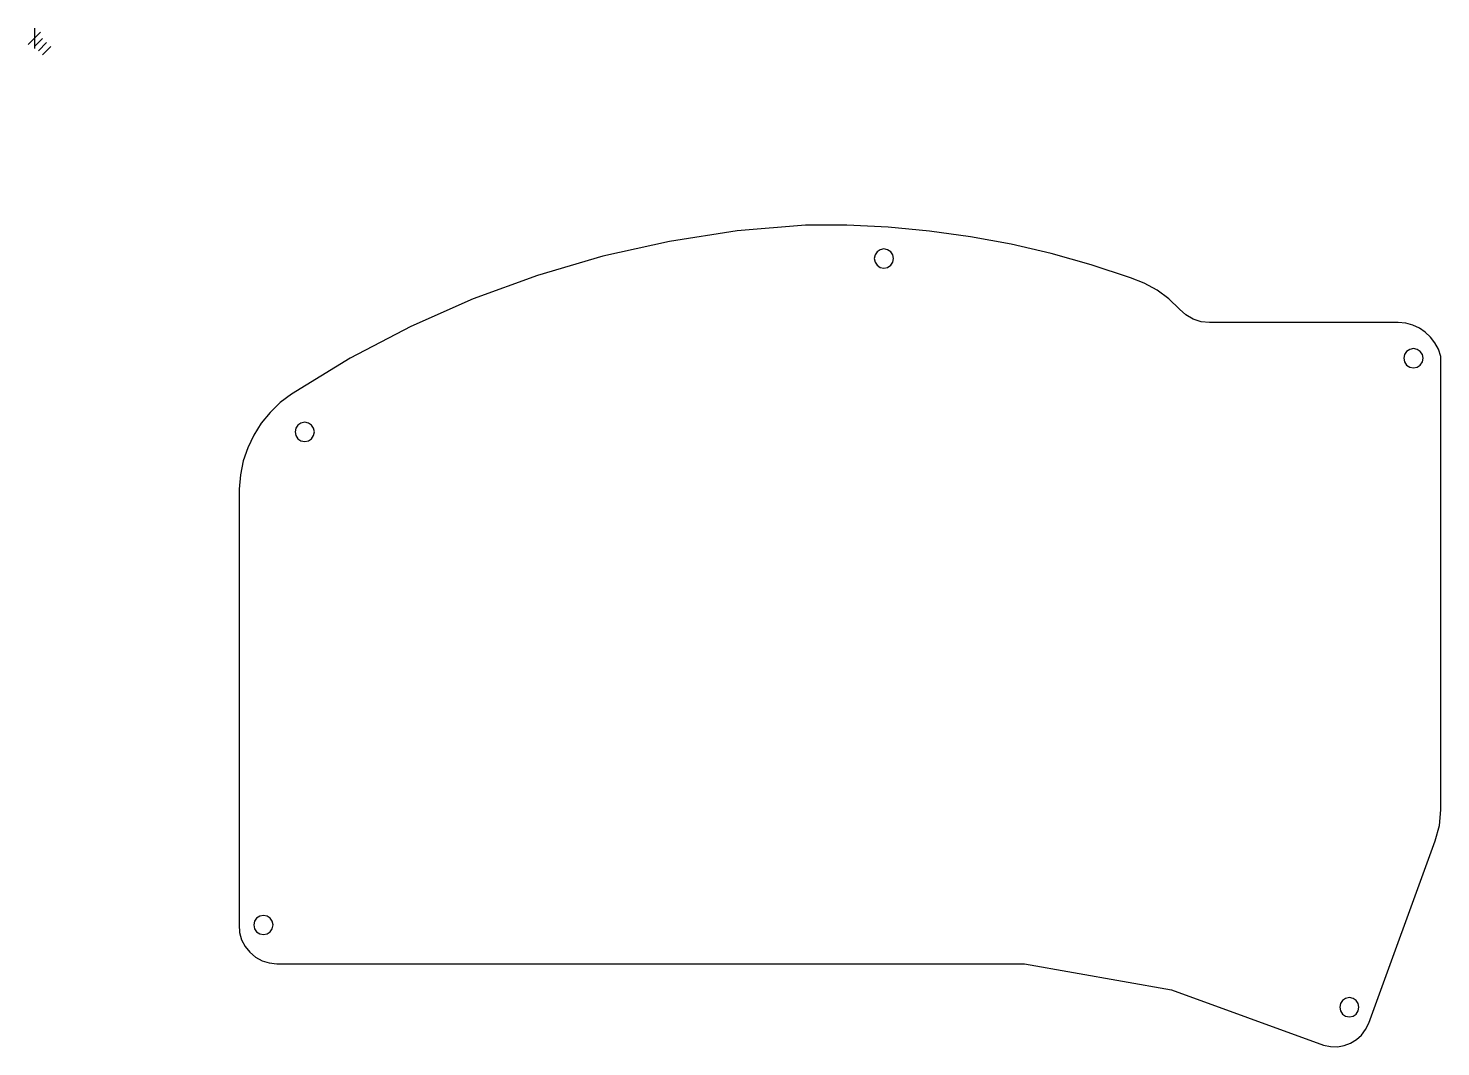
# Model space of a CAD drawing. Extents: x -1 to 182, y 166 to 298.
import ezdxf

# ---------------------------------------------------------------- set-up
doc = ezdxf.new("R2010")
doc.units = 0

msp = doc.modelspace()

# ---------------------------------------------------------------- linework, layer by layer
at = {"layer": 'Layer 1'}
for p, q in [((0.793749, 297.794), (-0.793749, 296.206)), ((0, 298.323), (0, 295.677)), ((1.05833, 297), (0, 295.94167)), ((1.5875, 296.471), (0.52917, 295.41267)), ((2.11666, 295.942), (1.05833, 294.88367)), ((91.154482, 272.026557), (82.380918, 270.676135)), ((100.02733, 272.79582), (91.154482, 272.026557)), ((105.402006, 272.777741), (100.02733, 272.79582)), ((110.762248, 272.518), (105.402006, 272.777741)), ((116.100008, 272.017904), (110.762248, 272.518)), ((121.40724, 271.278758), (116.100008, 272.017904)), ((126.675895, 270.301868), (121.40724, 271.278758)), ((82.380918, 270.676135), (73.734257, 268.753635)), ((109.304362, 269.336597), (109.036247, 268.940421)), ((109.701296, 269.603591), (109.304362, 269.336597)), ((110.186995, 269.701464), (109.701296, 269.603591)), ((110.672694, 269.603591), (110.186995, 269.701464)), ((111.069628, 269.336597), (110.672694, 269.603591)), ((111.337743, 268.940421), (111.069628, 269.336597)), ((131.897926, 269.088539), (126.675895, 270.301868)), ((73.734257, 268.753635), (65.242117, 266.268139)), ((109.036247, 268.940421), (108.937, 268.455)), ((108.937, 268.455), (109.036247, 267.969579)), ((108.937, 268.455), (108.937, 268.455)), ((109.036247, 267.969579), (109.304362, 267.573403)), ((109.304362, 267.573403), (109.701296, 267.306409)), ((110.672694, 267.306409), (111.069628, 267.573403)), ((111.069628, 267.573403), (111.337743, 267.969579)), ((111.43699, 268.455), (111.337743, 268.940421)), ((111.337743, 267.969579), (111.43699, 268.455)), ((137.065287, 267.640078), (131.897926, 269.088539)), ((142.16993, 265.95779), (137.065287, 267.640078)), ((65.242117, 266.268139), (56.932115, 263.228728)), ((109.701296, 267.306409), (110.186995, 267.208536)), ((110.186995, 267.208536), (110.672694, 267.306409)), ((143.950623, 265.262768), (142.16993, 265.95779)), ((145.615794, 264.341281), (143.950623, 265.262768)), ((147.14405, 263.207102), (145.615794, 264.341281)), ((56.932115, 263.228728), (48.831872, 259.644483)), ((148.514, 261.874), (147.14405, 263.207102)), ((149.339092, 261.141552), (148.51302, 261.87454)), ((148.51302, 261.87454), (148.514, 261.874)), ((150.288467, 260.600244), (149.339092, 261.141552)), ((151.328613, 260.264949), (150.288467, 260.600244)), ((152.427, 260.15), (151.328613, 260.264949)), ((48.831872, 259.644483), (40.969004, 255.524487)), ((176.911882, 260.149526), (152.427, 260.15)), ((177.873746, 260.054222), (176.911882, 260.149526)), ((178.787224, 259.805821), (177.873746, 260.054222)), ((179.637318, 259.416269), (178.787224, 259.805821)), ((180.409028, 258.897511), (179.637318, 259.416269)), ((181.087354, 258.261492), (180.409028, 258.897511)), ((178.390296, 256.673591), (177.993362, 256.406597)), ((178.875995, 256.771464), (178.390296, 256.673591)), ((179.361694, 256.673591), (178.875995, 256.771464)), ((179.758628, 256.406597), (179.361694, 256.673591)), ((181.657296, 257.520158), (181.087354, 258.261492)), ((182.103856, 256.685454), (181.657296, 257.520158)), ((182.412032, 255.769326), (182.103856, 256.685454)), ((40.969004, 255.524487), (33.37113, 250.87782)), ((177.725247, 256.010421), (177.626, 255.525)), ((177.626, 255.525), (177.725247, 255.039579)), ((177.626, 255.525), (177.626, 255.525)), ((177.993362, 256.406597), (177.725247, 256.010421)), ((177.725247, 255.039579), (177.993362, 254.643403)), ((180.026743, 256.010421), (179.758628, 256.406597)), ((179.758628, 254.643403), (180.026743, 255.039579)), ((180.12599, 255.525), (180.026743, 256.010421)), ((180.026743, 255.039579), (180.12599, 255.525)), ((182.414678, 196.959826), (182.412032, 255.769326)), ((177.993362, 254.643403), (178.390296, 254.376409)), ((178.390296, 254.376409), (178.875995, 254.278536)), ((178.875995, 254.278536), (179.361694, 254.376409)), ((179.361694, 254.376409), (179.758628, 254.643403)), ((31.889289, 249.767084), (30.568284, 248.498613)), ((33.37113, 250.87782), (31.889289, 249.767084)), ((30.568284, 248.498613), (29.417832, 247.08999)), ((28.447648, 245.558794), (27.667447, 243.922609)), ((29.417832, 247.08999), (28.447648, 245.558794)), ((33.918047, 246.453421), (33.8188, 245.968)), ((33.8188, 245.968), (33.918047, 245.482579)), ((33.8188, 245.968), (33.8188, 245.968)), ((34.186162, 246.849597), (33.918047, 246.453421)), ((34.583096, 247.116591), (34.186162, 246.849597)), ((35.068795, 247.214464), (34.583096, 247.116591)), ((35.554494, 247.116591), (35.068795, 247.214464)), ((35.951428, 246.849597), (35.554494, 247.116591)), ((36.219543, 246.453421), (35.951428, 246.849597)), ((36.31879, 245.968), (36.219543, 246.453421)), ((36.219543, 245.482579), (36.31879, 245.968)), ((27.667447, 243.922609), (27.086947, 242.199013)), ((33.918047, 245.482579), (34.186162, 245.086403)), ((34.186162, 245.086403), (34.583096, 244.819409)), ((34.583096, 244.819409), (35.068795, 244.721536)), ((35.068795, 244.721536), (35.554494, 244.819409)), ((35.554494, 244.819409), (35.951428, 245.086403)), ((35.951428, 245.086403), (36.219543, 245.482579)), ((27.086947, 242.199013), (26.715863, 240.40559)), ((26.715863, 240.40559), (26.56391, 238.55992)), ((26.56391, 238.55992), (26.559941, 182.01972)), ((182.234925, 194.919076), (182.414678, 196.959826)), ((181.701071, 192.941206), (182.234925, 194.919076)), ((173.070241, 169.296906), (181.701071, 192.941206)), ((29.712895, 183.266464), (29.227196, 183.168591)), ((30.198594, 183.168591), (29.712895, 183.266464)), ((26.559941, 182.01972), (26.627495, 181.042026)), ((28.562147, 182.505421), (28.4629, 182.02)), ((28.4629, 182.02), (28.562147, 181.534579)), ((28.4629, 182.02), (28.4629, 182.02)), ((28.830262, 182.901597), (28.562147, 182.505421)), ((28.562147, 181.534579), (28.830262, 181.138403)), ((29.227196, 183.168591), (28.830262, 182.901597)), ((30.595528, 182.901597), (30.198594, 183.168591)), ((30.863643, 182.505421), (30.595528, 182.901597)), ((30.595528, 181.138403), (30.863643, 181.534579)), ((30.96289, 182.02), (30.863643, 182.505421)), ((30.863643, 181.534579), (30.96289, 182.02)), ((26.627495, 181.042026), (26.885718, 180.106541)), ((26.885718, 180.106541), (27.324009, 179.240681)), ((28.830262, 181.138403), (29.227196, 180.871409)), ((29.227196, 180.871409), (29.712895, 180.773536)), ((29.712895, 180.773536), (30.198594, 180.871409)), ((30.198594, 180.871409), (30.595528, 181.138403)), ((27.324009, 179.240681), (27.931767, 178.471865)), ((27.931767, 178.471865), (28.68093, 177.84004)), ((28.68093, 177.84004), (29.532461, 177.374521)), ((29.532461, 177.374521), (30.45929, 177.086773)), ((30.45929, 177.086773), (31.434351, 176.98826)), ((31.434351, 176.98826), (128.434251, 176.981566)), ((128.434251, 176.981566), (147.475051, 173.623616)), ((147.475051, 173.623616), (167.207851, 166.439246)), ((169.675362, 172.232597), (169.407247, 171.836421)), ((170.072296, 172.499591), (169.675362, 172.232597)), ((170.557995, 172.597464), (170.072296, 172.499591)), ((171.043694, 172.499591), (170.557995, 172.597464)), ((171.440628, 172.232597), (171.043694, 172.499591)), ((171.708743, 171.836421), (171.440628, 172.232597)), ((169.407247, 171.836421), (169.308, 171.351)), ((169.308, 171.351), (169.407247, 170.865579)), ((169.308, 171.351), (169.308, 171.351)), ((169.407247, 170.865579), (169.675362, 170.469403)), ((169.675362, 170.469403), (170.072296, 170.202409)), ((171.043694, 170.202409), (171.440628, 170.469403)), ((171.440628, 170.469403), (171.708743, 170.865579)), ((171.80799, 171.351), (171.708743, 171.836421)), ((171.708743, 170.865579), (171.80799, 171.351)), ((170.072296, 170.202409), (170.557995, 170.104536)), ((170.557995, 170.104536), (171.043694, 170.202409)), ((172.668085, 168.460295), (173.070241, 169.296906)), ((170.715738, 166.685013), (171.46845, 167.143438)), ((171.46845, 167.143438), (172.126694, 167.738836)), ((172.126694, 167.738836), (172.668085, 168.460295)), ((167.207851, 166.439246), (168.114613, 166.240676)), ((168.114613, 166.240676), (169.016437, 166.222721)), ((169.016437, 166.222721), (169.890939, 166.37447)), ((169.890939, 166.37447), (170.715738, 166.685013))]:
    msp.add_line(p, q, dxfattribs=at)

doc.saveas('drawing.dxf')
